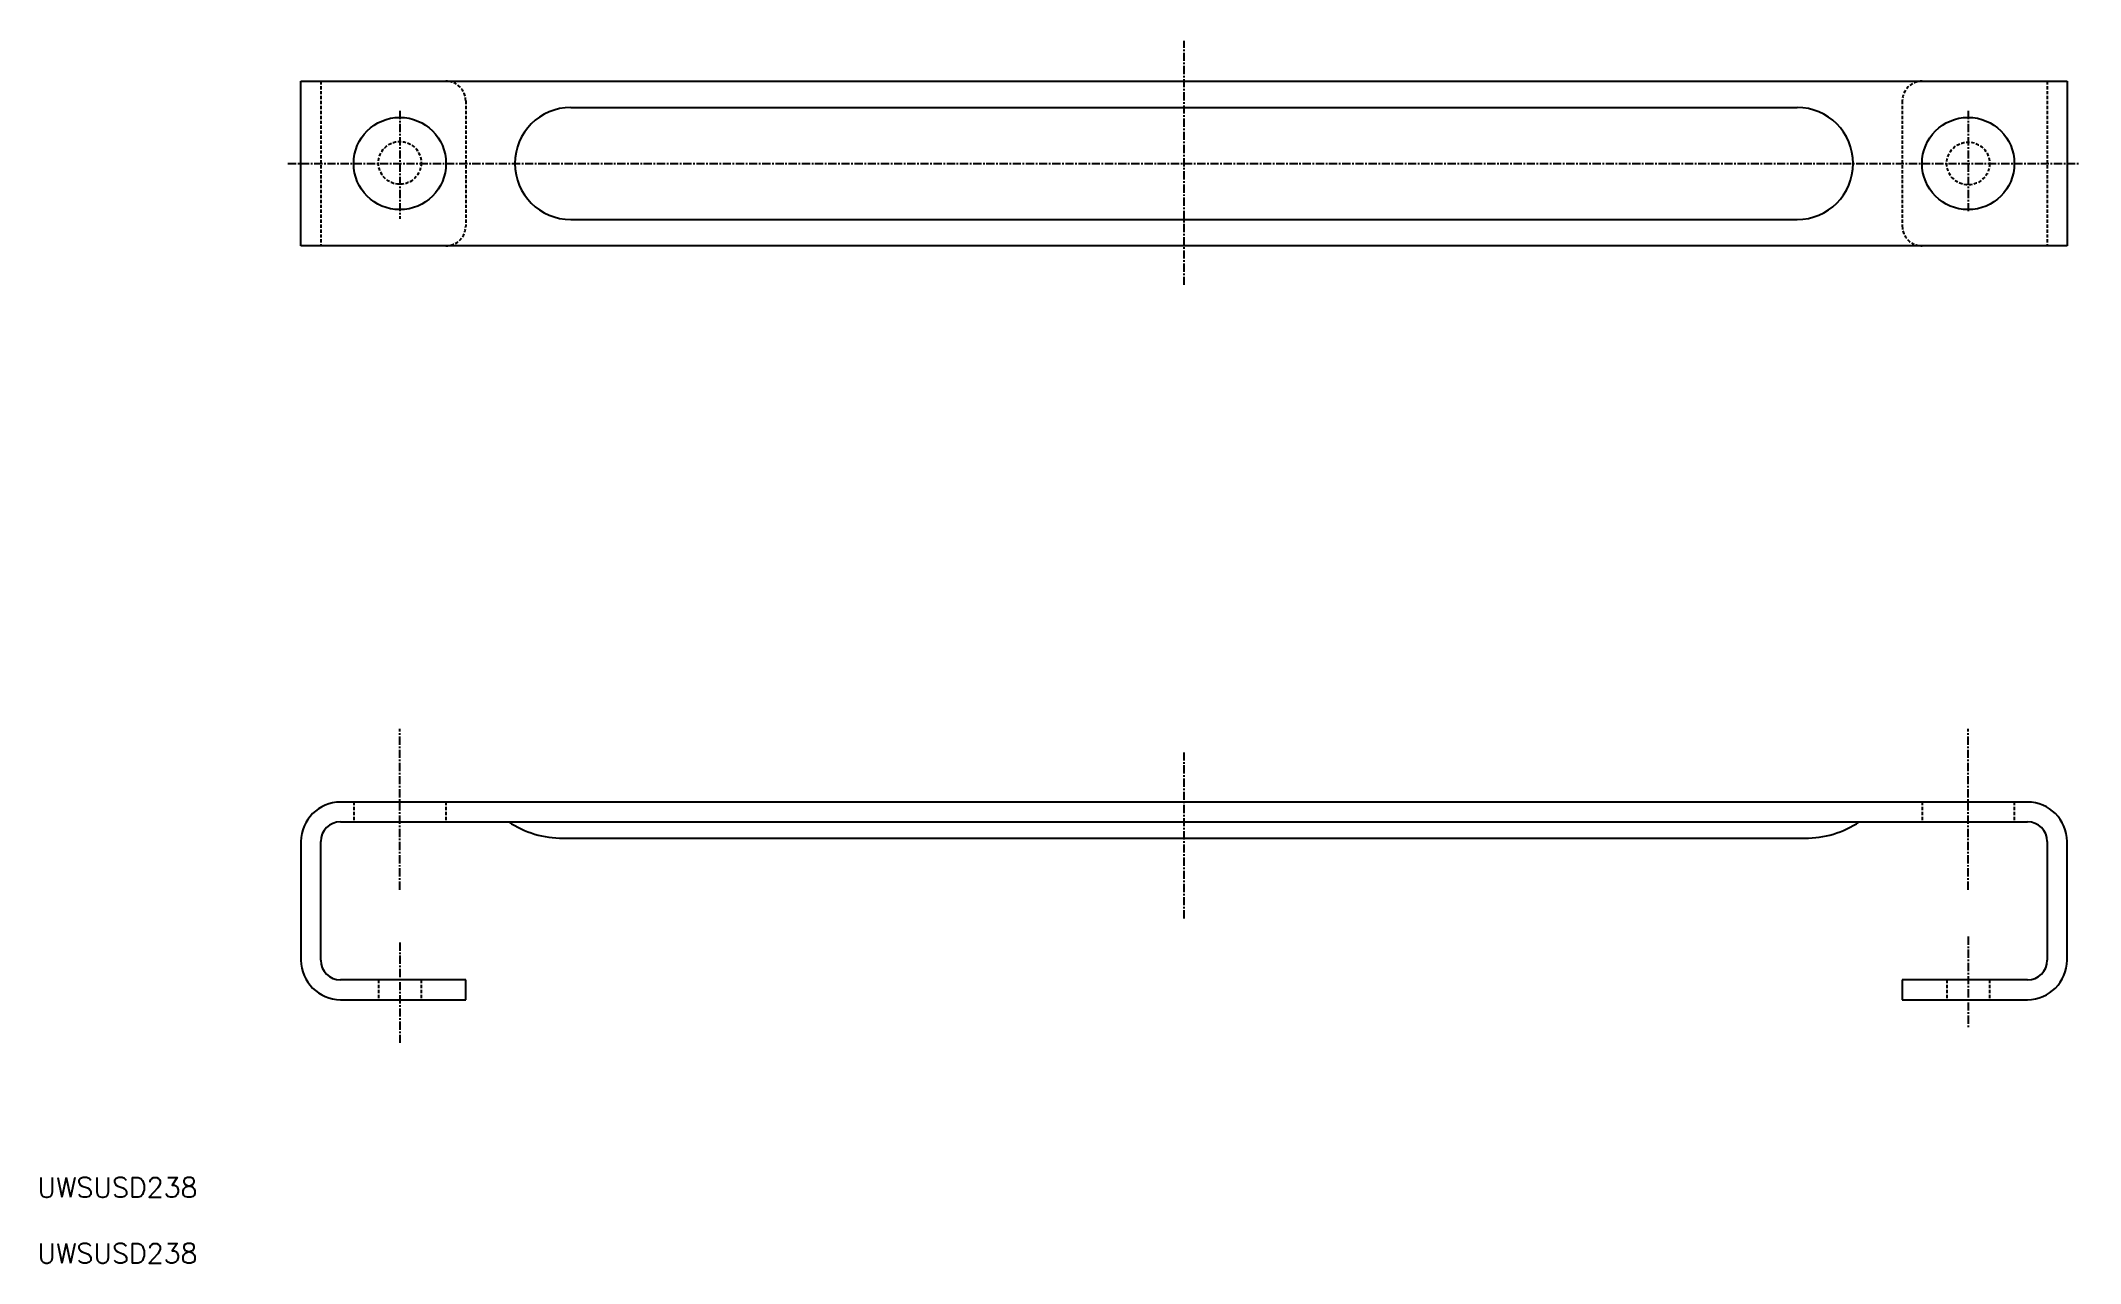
# Model space of a CAD drawing. Extents: x 11 to 320, y 10 to 196.
import ezdxf

# ---------------------------------------------------------------- set-up
doc = ezdxf.new("R2010")
doc.units = 0
doc.linetypes.add('CENTER', pattern=[2, 1.25, -0.25, 0.25, -0.25])
doc.linetypes.add('DASHED', pattern=[0.75, 0.5, -0.25])
doc.layers.get('0').update_dxf_attribs({"linetype": 'CONTINUOUS'})
doc.layers.add('CENTER', color=1, linetype='CENTER')
doc.styles.get("Standard").update_dxf_attribs({"font": 'txt.shx'})

msp = doc.modelspace()

# ---------------------------------------------------------------- linework, layer by layer
at = {"color": 7, "linetype": 'CONTINUOUS'}
for p, q in [((50, 189.41), (318, 189.41)), ((50, 164.41), (50, 189.41)), ((318, 189.41), (318, 164.41)), ((90.96, 185.41), (277.04, 185.41)), ((90.96, 168.41), (277.04, 168.41)), ((318, 164.41), (50, 164.41)), ((312, 80), (56, 80)), ((56, 77), (312, 77)), ((89.79, 74.5), (278.21, 74.5)), ((50, 74), (50, 56)), ((53, 56), (53, 74)), ((315, 74), (315, 56)), ((318, 56), (318, 74)), ((75, 53), (56, 53)), ((75, 50), (75, 53)), ((312, 53), (293, 53)), ((293, 53), (293, 50)), ((56, 50), (75, 50)), ((293, 50), (312, 50))]:
    msp.add_line(p, q, dxfattribs=at)
at = {"color": 3, "linetype": 'DASHED'}
for p, q in [((53, 189.41), (53, 164.41)), ((315, 189.41), (315, 164.41)), ((75, 186.41), (75, 167.41)), ((293, 186.41), (293, 167.41)), ((58, 80), (58, 77)), ((72, 80), (72, 77)), ((296, 80), (296, 77)), ((310, 80), (310, 77)), ((61.75, 53), (61.75, 50)), ((68.25, 53), (68.25, 50)), ((299.75, 53), (299.75, 50)), ((306.25, 53), (306.25, 50))]:
    msp.add_line(p, q, dxfattribs=at)
at = {"color": 7, "linetype": 'CONTINUOUS'}
for centre in [(65, 176.91), (303, 176.91)]:
    msp.add_circle(centre, 7, dxfattribs=at)
at = {"color": 3, "linetype": 'DASHED'}
for centre in [(65, 177), (303, 176.91)]:
    msp.add_circle(centre, 3.25, dxfattribs=at)
for centre, start, end in [((72, 186.41), 0, 90), ((296, 186.41), 90, 180), ((72, 167.41), 270, 0), ((296, 167.41), 180, 270)]:
    msp.add_arc(centre, 3, start, end, dxfattribs=at)
at = {"color": 7, "linetype": 'CONTINUOUS'}
for centre, radius, start, end in [((90.96, 176.91), 8.5, 90, 270), ((277.04, 176.91), 8.5, 270, 90), ((56, 74), 6, 90, 180), ((312, 74), 6, 0, 90), ((56, 74), 3, 90, 180), ((89.79, 89.5), 15, 236.4427, 270), ((278.21, 89.5), 15, 270, 303.5573), ((312, 74), 3, 0, 90), ((56, 56), 6, 180, 270), ((56, 56), 3, 180, 270), ((312, 56), 3, 270, 0), ((312, 56), 6, 270, 0)]:
    msp.add_arc(centre, radius, start, end, dxfattribs=at)
at = {"layer": 'CENTER', "color": 1, "linetype": 'CENTER'}
for p, q in [((184, 158.48), (184, 195.54)), ((65, 184.91), (65, 168.5)), ((303, 184.91), (303, 169.41)), ((48, 176.91), (320, 176.91)), ((65, 66.69), (65, 91.13)), ((303, 66.69), (303, 91.13)), ((184, 62.32), (184, 87.54)), ((303, 59.59), (303, 45.83)), ((65, 58.68), (65, 43.19))]:
    msp.add_line(p, q, dxfattribs=at)

# ---------------------------------------------------------------- texts
at = {"color": 7, "linetype": 'CONTINUOUS'}
for p in [(10, 20), (10, 10)]:
    msp.add_text('UWSUSD238', height=3, dxfattribs=at).set_placement(p)

doc.saveas('drawing.dxf')
